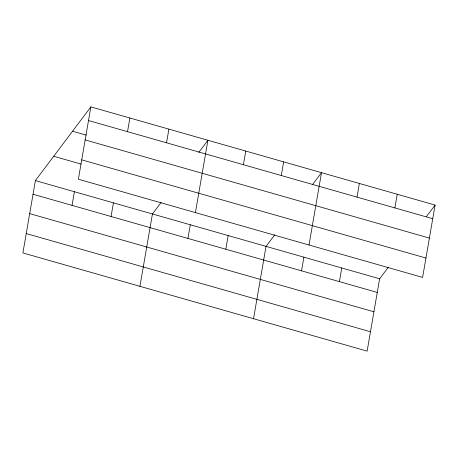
<?xml version="1.0" encoding="UTF-8"?>
<svg xmlns="http://www.w3.org/2000/svg" width="458" height="458" viewBox="0 0 458 458"><rect width="100%" height="100%" fill="white"/><g stroke="black" fill="none" stroke-linecap="round" stroke-linejoin="round"><path stroke-width="0.69" d="M90.867 106.88L78.375 179.221L422.602 277.405L435.1 205.064L90.867 106.88L35.398 180.595L22.9 252.936L367.133 351.12L379.625 278.779L388.361 267.169M72.049 205.379L74.408 191.725M111.065 216.508L113.424 202.848M127.524 131.664L129.883 118.009M139.936 286.319L152.434 213.978L161.17 202.367M166.535 142.793L168.893 129.139M187.94 238.435L190.299 224.775M195.411 212.604L207.909 140.262L198.755 152.428M225.805 249.232L228.164 235.578M243.416 164.72L245.774 151.066M253.537 318.716L266.029 246.375L274.766 234.765M281.281 175.517L283.639 161.863M301.536 270.833L303.894 257.178M309.007 245.007L321.505 172.666L312.35 184.826M339.401 281.636L341.76 267.976M357.011 197.117L359.37 183.463M394.876 207.921L397.235 194.266M426.364 216.674L435.1 205.064M88.508 120.54L432.741 218.718M72.564 131.206L86.253 135.11M85.165 139.902L429.398 238.086M81.719 159.853L425.951 258.037M53.7 156.27L81.077 164.079M35.398 180.595L379.625 278.779M33.039 194.249L377.266 292.433M29.69 213.617L373.923 311.801M26.243 233.569L370.476 331.752"/></g></svg>
